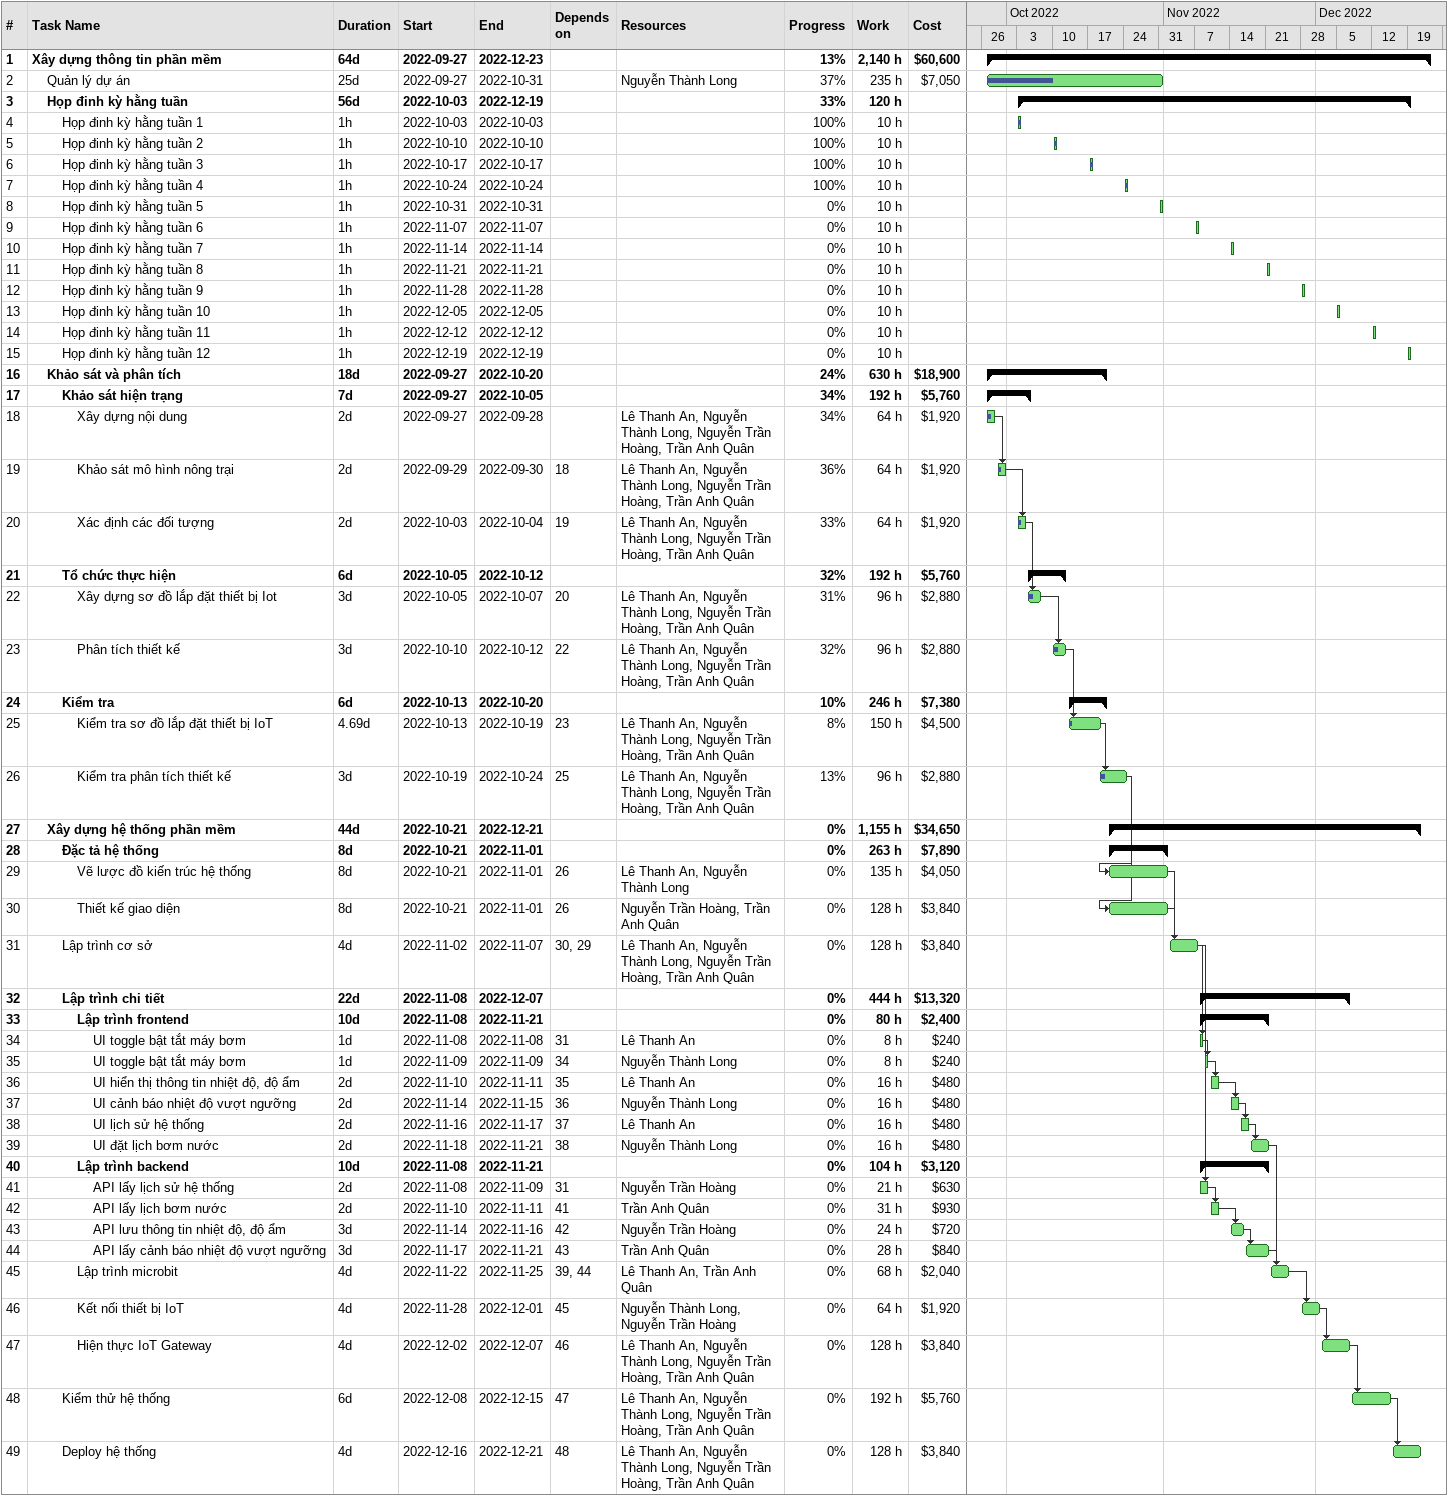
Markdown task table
| ID | Level | Task | Duration | Start | Finish | Predecessors | Resources | % complete | Work (h) | Cost ($) |
|---|---|---|---|---|---|---|---|---|---|---|
| 1 | 1 | **Xây dựng thông tin phần mềm** | 64d | 2022-09-27 | 2022-12-23 |  |  | 13 | 2140 | 60600 |
| 2 | 2 | Quản lý dự án | 25d | 2022-09-27 | 2022-10-31 |  | Nguyễn Thành Long | 37 | 235 | 7050 |
| 3 | 2 | **Họp đinh kỳ hằng tuần** | 56d | 2022-10-03 | 2022-12-19 |  |  | 33 | 120 |  |
| 4 | 3 | Họp đinh kỳ hằng tuần 1 | 1h | 2022-10-03 | 2022-10-03 |  |  | 100 | 10 |  |
| 5 | 3 | Họp đinh kỳ hằng tuần 2 | 1h | 2022-10-10 | 2022-10-10 |  |  | 100 | 10 |  |
| 6 | 3 | Họp đinh kỳ hằng tuần 3 | 1h | 2022-10-17 | 2022-10-17 |  |  | 100 | 10 |  |
| 7 | 3 | Họp đinh kỳ hằng tuần 4 | 1h | 2022-10-24 | 2022-10-24 |  |  | 100 | 10 |  |
| 8 | 3 | Họp đinh kỳ hằng tuần 5 | 1h | 2022-10-31 | 2022-10-31 |  |  | 0 | 10 |  |
| 9 | 3 | Họp đinh kỳ hằng tuần 6 | 1h | 2022-11-07 | 2022-11-07 |  |  | 0 | 10 |  |
| 10 | 3 | Họp đinh kỳ hằng tuần 7 | 1h | 2022-11-14 | 2022-11-14 |  |  | 0 | 10 |  |
| 11 | 3 | Họp đinh kỳ hằng tuần 8 | 1h | 2022-11-21 | 2022-11-21 |  |  | 0 | 10 |  |
| 12 | 3 | Họp đinh kỳ hằng tuần 9 | 1h | 2022-11-28 | 2022-11-28 |  |  | 0 | 10 |  |
| 13 | 3 | Họp đinh kỳ hằng tuần 10 | 1h | 2022-12-05 | 2022-12-05 |  |  | 0 | 10 |  |
| 14 | 3 | Họp đinh kỳ hằng tuần 11 | 1h | 2022-12-12 | 2022-12-12 |  |  | 0 | 10 |  |
| 15 | 3 | Họp đinh kỳ hằng tuần 12 | 1h | 2022-12-19 | 2022-12-19 |  |  | 0 | 10 |  |
| 16 | 2 | **Khảo sát và phân tích** | 18d | 2022-09-27 | 2022-10-20 |  |  | 24 | 630 | 18900 |
| 17 | 3 | **Khảo sát hiện trạng** | 7d | 2022-09-27 | 2022-10-05 |  |  | 34 | 192 | 5760 |
| 18 | 4 | Xây dựng nội dung | 2d | 2022-09-27 | 2022-09-28 |  | Lê Thanh An, Nguyễn Thành Long, Nguyễn Trần Hoàng, Trần Anh Quân | 34 | 64 | 1920 |
| 19 | 4 | Khảo sát mô hình nông trại | 2d | 2022-09-29 | 2022-09-30 | 18 | Lê Thanh An, Nguyễn Thành Long, Nguyễn Trần Hoàng, Trần Anh Quân | 36 | 64 | 1920 |
| 20 | 4 | Xác định các đối tượng | 2d | 2022-10-03 | 2022-10-04 | 19 | Lê Thanh An, Nguyễn Thành Long, Nguyễn Trần Hoàng, Trần Anh Quân | 33 | 64 | 1920 |
| 21 | 3 | **Tổ chức thực hiện** | 6d | 2022-10-05 | 2022-10-12 |  |  | 32 | 192 | 5760 |
| 22 | 4 | Xây dựng sơ đồ lắp đặt thiết bị Iot | 3d | 2022-10-05 | 2022-10-07 | 20 | Lê Thanh An, Nguyễn Thành Long, Nguyễn Trần Hoàng, Trần Anh Quân | 31 | 96 | 2880 |
| 23 | 4 | Phân tích thiết kế | 3d | 2022-10-10 | 2022-10-12 | 22 | Lê Thanh An, Nguyễn Thành Long, Nguyễn Trần Hoàng, Trần Anh Quân | 32 | 96 | 2880 |
| 24 | 3 | **Kiểm tra** | 6d | 2022-10-13 | 2022-10-20 |  |  | 10 | 246 | 7380 |
| 25 | 4 | Kiểm tra sơ đồ lắp đặt thiết bị IoT | 4.69d | 2022-10-13 | 2022-10-19 | 23 | Lê Thanh An, Nguyễn Thành Long, Nguyễn Trần Hoàng, Trần Anh Quân | 8 | 150 | 4500 |
| 26 | 4 | Kiểm tra phân tích thiết kế | 3d | 2022-10-19 | 2022-10-24 | 25 | Lê Thanh An, Nguyễn Thành Long, Nguyễn Trần Hoàng, Trần Anh Quân | 13 | 96 | 2880 |
| 27 | 2 | **Xây dựng hệ thống phần mềm** | 44d | 2022-10-21 | 2022-12-21 |  |  | 0 | 1155 | 34650 |
| 28 | 3 | **Đặc tả hệ thống** | 8d | 2022-10-21 | 2022-11-01 |  |  | 0 | 263 | 7890 |
| 29 | 4 | Vẽ lược đồ kiến trúc hệ thống | 8d | 2022-10-21 | 2022-11-01 | 26 | Lê Thanh An, Nguyễn Thành Long | 0 | 135 | 4050 |
| 30 | 4 | Thiết kế giao diện | 8d | 2022-10-21 | 2022-11-01 | 26 | Nguyễn Trần Hoàng, Trần Anh Quân | 0 | 128 | 3840 |
| 31 | 3 | Lập trình cơ sở | 4d | 2022-11-02 | 2022-11-07 | 30, 29 | Lê Thanh An, Nguyễn Thành Long, Nguyễn Trần Hoàng, Trần Anh Quân | 0 | 128 | 3840 |
| 32 | 3 | **Lập trình chi tiết** | 22d | 2022-11-08 | 2022-12-07 |  |  | 0 | 444 | 13320 |
| 33 | 4 | **Lập trình frontend** | 10d | 2022-11-08 | 2022-11-21 |  |  | 0 | 80 | 2400 |
| 34 | 5 | UI toggle bật tắt máy bơm | 1d | 2022-11-08 | 2022-11-08 | 31 | Lê Thanh An | 0 | 8 | 240 |
| 35 | 5 | UI toggle bật tắt máy bơm | 1d | 2022-11-09 | 2022-11-09 | 34 | Nguyễn Thành Long | 0 | 8 | 240 |
| 36 | 5 | UI hiển thị thông tin nhiệt độ, độ ẩm | 2d | 2022-11-10 | 2022-11-11 | 35 | Lê Thanh An | 0 | 16 | 480 |
| 37 | 5 | UI cảnh báo nhiệt độ vượt ngưỡng | 2d | 2022-11-14 | 2022-11-15 | 36 | Nguyễn Thành Long | 0 | 16 | 480 |
| 38 | 5 | UI lịch sử hệ thống | 2d | 2022-11-16 | 2022-11-17 | 37 | Lê Thanh An | 0 | 16 | 480 |
| 39 | 5 | UI đặt lịch bơm nước | 2d | 2022-11-18 | 2022-11-21 | 38 | Nguyễn Thành Long | 0 | 16 | 480 |
| 40 | 4 | **Lập trình backend** | 10d | 2022-11-08 | 2022-11-21 |  |  | 0 | 104 | 3120 |
| 41 | 5 | API lấy lịch sử hệ thống | 2d | 2022-11-08 | 2022-11-09 | 31 | Nguyễn Trần Hoàng | 0 | 21 | 630 |
| 42 | 5 | API lấy lịch bơm nước | 2d | 2022-11-10 | 2022-11-11 | 41 | Trần Anh Quân | 0 | 31 | 930 |
| 43 | 5 | API lưu thông tin nhiệt độ, độ ẩm | 3d | 2022-11-14 | 2022-11-16 | 42 | Nguyễn Trần Hoàng | 0 | 24 | 720 |
| 44 | 5 | API lấy cảnh báo nhiệt độ vượt ngưỡng | 3d | 2022-11-17 | 2022-11-21 | 43 | Trần Anh Quân | 0 | 28 | 840 |
| 45 | 4 | Lập trình microbit | 4d | 2022-11-22 | 2022-11-25 | 39, 44 | Lê Thanh An, Trần Anh Quân | 0 | 68 | 2040 |
| 46 | 4 | Kết nối thiết bị IoT | 4d | 2022-11-28 | 2022-12-01 | 45 | Nguyễn Thành Long, Nguyễn Trần Hoàng | 0 | 64 | 1920 |
| 47 | 4 | Hiện thực IoT Gateway | 4d | 2022-12-02 | 2022-12-07 | 46 | Lê Thanh An, Nguyễn Thành Long, Nguyễn Trần Hoàng, Trần Anh Quân | 0 | 128 | 3840 |
| 48 | 3 | Kiểm thử hệ thống | 6d | 2022-12-08 | 2022-12-15 | 47 | Lê Thanh An, Nguyễn Thành Long, Nguyễn Trần Hoàng, Trần Anh Quân | 0 | 192 | 5760 |
| 49 | 3 | Deploy hệ thống | 4d | 2022-12-16 | 2022-12-21 | 48 | Lê Thanh An, Nguyễn Thành Long, Nguyễn Trần Hoàng, Trần Anh Quân | 0 | 128 | 3840 |
